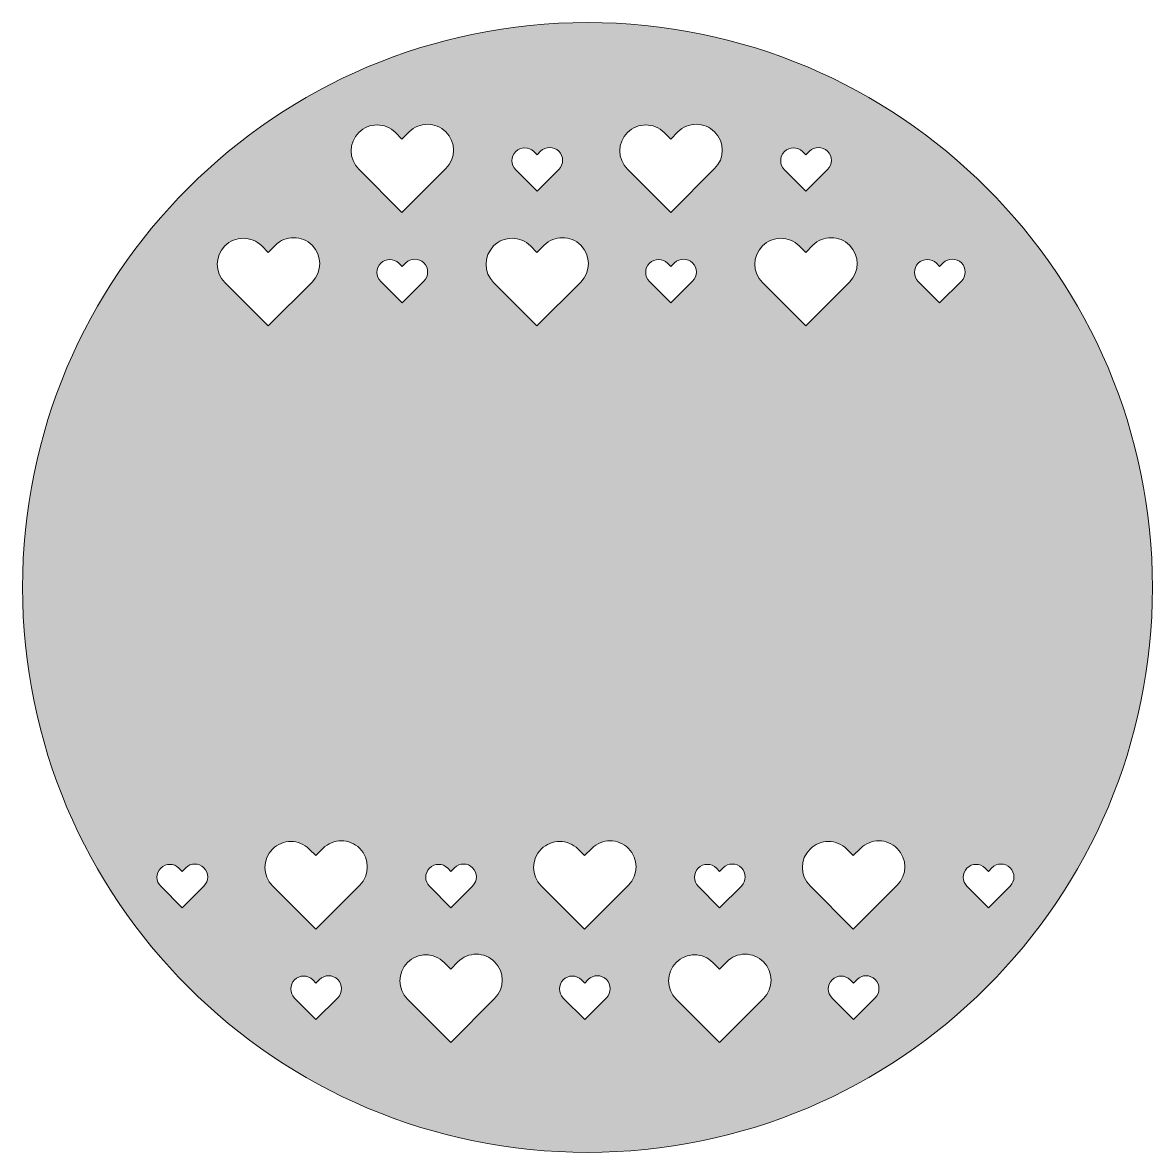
# Model space of a CAD drawing. Header units: inches. Extents: x -3930 to 8083, y -6081 to 5918.
# Drawn here: x 4283 to 8083, y -1951 to 1849 of the extents above; entities that cross this region are included whole.
import ezdxf

# ---------------------------------------------------------------- set-up
doc = ezdxf.new("R2010")
doc.units = ezdxf.units.IN
doc.header["$MEASUREMENT"] = 0
doc.layers.add('4', color=7, linetype='Continuous')

msp = doc.modelspace()

# ---------------------------------------------------------------- hatches: boundary and pattern name
at = {"layer": '4', "true_color": 0xd00017}
h = msp.add_hatch(color=12, dxfattribs=at)
h.dxf.hatch_style = 2
edge = h.paths.add_edge_path()
edge.add_spline(control_points=[(6183.4, 1849), (5134.1, 1849), (4283.4, 998.3), (4283.4, -51), (4283.4, -1100.4), (5134.1, -1951), (6183.4, -1951), (7232.7, -1951), (8083.4, -1100.4), (8083.4, -51), (8083.4, 998.3), (7232.7, 1849), (6183.4, 1849)], knot_values=[0, 0, 0, 0, 1, 1, 1, 2, 2, 2, 3, 3, 3, 4, 4, 4, 4], degree=3, periodic=1)
edge = h.paths.add_edge_path()
edge.add_spline(control_points=[(6845.8, 1415.1), (6862.7, 1432), (6890, 1432), (6906.9, 1415.1), (6906.9, 1415.1), (6917.8, 1404.3), (6917.8, 1404.3), (6917.8, 1404.3), (6929.7, 1416.2), (6929.7, 1416.2), (6946.6, 1433.1), (6974, 1433.1), (6990.9, 1416.2), (7007.8, 1399.3), (7007.8, 1371.9), (6990.9, 1355), (6990.9, 1355), (6917.8, 1281.9), (6917.8, 1281.9), (6917.8, 1281.9), (6845.8, 1354), (6845.8, 1354), (6828.9, 1370.9), (6828.9, 1398.2), (6845.8, 1415.1)], knot_values=[0, 0, 0, 0, 1, 1, 1, 2, 2, 2, 3, 3, 3, 4, 4, 4, 5, 5, 5, 6, 6, 6, 7, 7, 7, 8, 8, 8, 8], degree=3, periodic=1)
edge = h.paths.add_edge_path()
edge.add_spline(control_points=[(6771.7, 1097.8), (6788.8, 1114.9), (6811.1, 1123.4), (6833.5, 1123.4), (6855.9, 1123.4), (6878.2, 1114.9), (6895.3, 1097.8), (6895.3, 1097.8), (6917.2, 1075.9), (6917.2, 1075.9), (6917.2, 1075.9), (6941.4, 1100), (6941.4, 1100), (6958.4, 1117), (6980.8, 1125.6), (7003.2, 1125.6), (7025.5, 1125.6), (7047.9, 1117), (7064.9, 1100), (7099.1, 1065.9), (7099.1, 1010.5), (7064.9, 976.4), (7064.9, 976.4), (6917.2, 828.7), (6917.2, 828.7), (6917.2, 828.7), (6771.7, 974.3), (6771.7, 974.3), (6737.6, 1008.4), (6737.6, 1063.7), (6771.7, 1097.8)], knot_values=[0, 0, 0, 0, 1, 1, 1, 2, 2, 2, 3, 3, 3, 4, 4, 4, 5, 5, 5, 6, 6, 6, 7, 7, 7, 8, 8, 8, 9, 9, 9, 10, 10, 10, 10], degree=3, periodic=1)
edge = h.paths.add_edge_path()
edge.add_spline(control_points=[(6701, -993.8), (6717.9, -1010.7), (6717.9, -1038.1), (6701, -1055), (6701, -1055), (6627.9, -1128.1), (6627.9, -1128.1), (6627.9, -1128.1), (6555.9, -1056.1), (6555.9, -1056.1), (6539, -1039.2), (6539, -1011.8), (6555.9, -994.9), (6572.8, -978), (6600.2, -978), (6617, -994.9), (6617, -994.9), (6627.9, -1005.8), (6627.9, -1005.8), (6627.9, -1005.8), (6639.9, -993.8), (6639.9, -993.8), (6656.7, -977), (6684.1, -977), (6701, -993.8)], knot_values=[0, 0, 0, 0, 1, 1, 1, 2, 2, 2, 3, 3, 3, 4, 4, 4, 5, 5, 5, 6, 6, 6, 7, 7, 7, 8, 8, 8, 8], degree=3, periodic=1)
edge = h.paths.add_edge_path()
edge.add_spline(control_points=[(6317.8, 1479.3), (6334.9, 1496.4), (6357.3, 1504.9), (6379.6, 1504.9), (6402, 1504.9), (6424.3, 1496.4), (6441.4, 1479.3), (6441.4, 1479.3), (6463.4, 1457.3), (6463.4, 1457.3), (6463.4, 1457.3), (6487.5, 1481.5), (6487.5, 1481.5), (6504.5, 1498.5), (6526.9, 1507), (6549.3, 1507), (6571.6, 1507), (6594, 1498.5), (6611, 1481.4), (6645.2, 1447.3), (6645.2, 1392), (6611, 1357.9), (6611, 1357.9), (6463.4, 1210.2), (6463.4, 1210.2), (6463.4, 1210.2), (6317.8, 1355.7), (6317.8, 1355.7), (6283.7, 1389.9), (6283.7, 1445.2), (6317.8, 1479.3)], knot_values=[0, 0, 0, 0, 1, 1, 1, 2, 2, 2, 3, 3, 3, 4, 4, 4, 5, 5, 5, 6, 6, 6, 7, 7, 7, 8, 8, 8, 9, 9, 9, 10, 10, 10, 10], degree=3, periodic=1)
edge = h.paths.add_edge_path()
edge.add_spline(control_points=[(5941.8, 1415.1), (5958.7, 1432), (5986.1, 1432), (6003, 1415.1), (6003, 1415.1), (6013.9, 1404.3), (6013.9, 1404.3), (6013.9, 1404.3), (6025.8, 1416.2), (6025.8, 1416.2), (6042.7, 1433.1), (6070.1, 1433.1), (6087, 1416.2), (6103.8, 1399.3), (6103.8, 1371.9), (6087, 1355), (6087, 1355), (6013.9, 1281.9), (6013.9, 1281.9), (6013.9, 1281.9), (5941.8, 1354), (5941.8, 1354), (5925, 1370.9), (5925, 1398.2), (5941.8, 1415.1)], knot_values=[0, 0, 0, 0, 1, 1, 1, 2, 2, 2, 3, 3, 3, 4, 4, 4, 5, 5, 5, 6, 6, 6, 7, 7, 7, 8, 8, 8, 8], degree=3, periodic=1)
edge = h.paths.add_edge_path()
edge.add_spline(control_points=[(5867.8, 1097.8), (5884.9, 1114.9), (5907.2, 1123.4), (5929.6, 1123.4), (5952, 1123.4), (5974.3, 1114.9), (5991.4, 1097.8), (5991.4, 1097.8), (6013.3, 1075.9), (6013.3, 1075.9), (6013.3, 1075.9), (6037.5, 1100), (6037.5, 1100), (6054.5, 1117), (6076.9, 1125.6), (6099.2, 1125.6), (6121.6, 1125.6), (6144, 1117), (6161, 1100), (6195.1, 1065.9), (6195.1, 1010.5), (6161, 976.4), (6161, 976.4), (6013.3, 828.7), (6013.3, 828.7), (6013.3, 828.7), (5867.8, 974.3), (5867.8, 974.3), (5833.7, 1008.4), (5833.7, 1063.7), (5867.8, 1097.8)], knot_values=[0, 0, 0, 0, 1, 1, 1, 2, 2, 2, 3, 3, 3, 4, 4, 4, 5, 5, 5, 6, 6, 6, 7, 7, 7, 8, 8, 8, 9, 9, 9, 10, 10, 10, 10], degree=3, periodic=1)
edge = h.paths.add_edge_path()
edge.add_spline(control_points=[(5797.1, -993.8), (5814, -1010.7), (5814, -1038.1), (5797.1, -1055), (5797.1, -1055), (5724, -1128.1), (5724, -1128.1), (5724, -1128.1), (5652, -1056.1), (5652, -1056.1), (5635.1, -1039.2), (5635.1, -1011.8), (5652, -994.9), (5668.9, -978), (5696.3, -978), (5713.1, -994.9), (5713.1, -994.9), (5724, -1005.8), (5724, -1005.8), (5724, -1005.8), (5735.9, -993.8), (5735.9, -993.8), (5752.8, -977), (5780.2, -977), (5797.1, -993.8)], knot_values=[0, 0, 0, 0, 1, 1, 1, 2, 2, 2, 3, 3, 3, 4, 4, 4, 5, 5, 5, 6, 6, 6, 7, 7, 7, 8, 8, 8, 8], degree=3, periodic=1)
edge = h.paths.add_edge_path()
edge.add_spline(control_points=[(5413.9, 1479.3), (5431, 1496.4), (5453.3, 1504.9), (5475.7, 1504.9), (5498.1, 1504.9), (5520.4, 1496.4), (5537.5, 1479.3), (5537.5, 1479.3), (5559.4, 1457.3), (5559.4, 1457.3), (5559.4, 1457.3), (5583.6, 1481.5), (5583.6, 1481.5), (5600.6, 1498.5), (5623, 1507), (5645.4, 1507), (5667.7, 1507), (5690.1, 1498.5), (5707.1, 1481.4), (5741.2, 1447.3), (5741.2, 1392), (5707.1, 1357.9), (5707.1, 1357.9), (5559.4, 1210.2), (5559.4, 1210.2), (5559.4, 1210.2), (5413.9, 1355.7), (5413.9, 1355.7), (5379.8, 1389.9), (5379.8, 1445.2), (5413.9, 1479.3)], knot_values=[0, 0, 0, 0, 1, 1, 1, 2, 2, 2, 3, 3, 3, 4, 4, 4, 5, 5, 5, 6, 6, 6, 7, 7, 7, 8, 8, 8, 9, 9, 9, 10, 10, 10, 10], degree=3, periodic=1)
edge = h.paths.add_edge_path()
edge.add_spline(control_points=[(4893.2, -1055), (4893.2, -1055), (4820.1, -1128.1), (4820.1, -1128.1), (4820.1, -1128.1), (4748.1, -1056.1), (4748.1, -1056.1), (4731.2, -1039.2), (4731.2, -1011.8), (4748.1, -994.9), (4765, -978), (4792.3, -978), (4809.2, -994.9), (4809.2, -994.9), (4820.1, -1005.8), (4820.1, -1005.8), (4820.1, -1005.8), (4832, -993.8), (4832, -993.8), (4848.9, -977), (4876.3, -977), (4893.2, -993.8), (4910.1, -1010.7), (4910.1, -1038.1), (4893.2, -1055)], knot_values=[0, 0, 0, 0, 1, 1, 1, 2, 2, 2, 3, 3, 3, 4, 4, 4, 5, 5, 5, 6, 6, 6, 7, 7, 7, 8, 8, 8, 8], degree=3, periodic=1)
edge = h.paths.add_edge_path()
edge.add_spline(control_points=[(4963.9, 1097.8), (4980.9, 1114.9), (5003.3, 1123.4), (5025.7, 1123.4), (5048, 1123.4), (5070.4, 1114.9), (5087.5, 1097.8), (5087.5, 1097.8), (5109.4, 1075.9), (5109.4, 1075.9), (5109.4, 1075.9), (5133.5, 1100), (5133.5, 1100), (5150.6, 1117), (5173, 1125.6), (5195.3, 1125.6), (5217.7, 1125.6), (5240, 1117), (5257.1, 1100), (5291.2, 1065.9), (5291.2, 1010.5), (5257.1, 976.4), (5257.1, 976.4), (5109.4, 828.7), (5109.4, 828.7), (5109.4, 828.7), (4963.9, 974.3), (4963.9, 974.3), (4929.8, 1008.4), (4929.8, 1063.7), (4963.9, 1097.8)], knot_values=[0, 0, 0, 0, 1, 1, 1, 2, 2, 2, 3, 3, 3, 4, 4, 4, 5, 5, 5, 6, 6, 6, 7, 7, 7, 8, 8, 8, 9, 9, 9, 10, 10, 10, 10], degree=3, periodic=1)
edge = h.paths.add_edge_path()
edge.add_spline(control_points=[(5343.2, -1430.7), (5343.2, -1430.7), (5270.1, -1503.7), (5270.1, -1503.7), (5270.1, -1503.7), (5198.1, -1431.7), (5198.1, -1431.7), (5181.2, -1414.8), (5181.2, -1387.4), (5198.1, -1370.6), (5215, -1353.7), (5242.4, -1353.7), (5259.2, -1370.6), (5259.2, -1370.6), (5270.1, -1381.4), (5270.1, -1381.4), (5270.1, -1381.4), (5282.1, -1369.5), (5282.1, -1369.5), (5298.9, -1352.6), (5326.3, -1352.6), (5343.2, -1369.5), (5360.1, -1386.4), (5360.1, -1413.8), (5343.2, -1430.7)], knot_values=[0, 0, 0, 0, 1, 1, 1, 2, 2, 2, 3, 3, 3, 4, 4, 4, 5, 5, 5, 6, 6, 6, 7, 7, 7, 8, 8, 8, 8], degree=3, periodic=1)
edge = h.paths.add_edge_path()
edge.add_spline(control_points=[(5417.2, -1052.1), (5417.2, -1052.1), (5269.6, -1199.8), (5269.6, -1199.8), (5269.6, -1199.8), (5124, -1054.3), (5124, -1054.3), (5089.9, -1020.2), (5089.9, -964.8), (5124, -930.7), (5141.1, -913.7), (5163.5, -905.1), (5185.8, -905.1), (5208.2, -905.1), (5230.6, -913.7), (5247.6, -930.7), (5247.6, -930.7), (5269.6, -952.7), (5269.6, -952.7), (5269.6, -952.7), (5293.7, -928.6), (5293.7, -928.6), (5310.8, -911.5), (5333.1, -903), (5355.5, -903), (5377.8, -903), (5400.2, -911.5), (5417.3, -928.6), (5451.4, -962.7), (5451.4, -1018), (5417.2, -1052.1)], knot_values=[0, 0, 0, 0, 1, 1, 1, 2, 2, 2, 3, 3, 3, 4, 4, 4, 5, 5, 5, 6, 6, 6, 7, 7, 7, 8, 8, 8, 9, 9, 9, 10, 10, 10, 10], degree=3, periodic=1)
edge = h.paths.add_edge_path()
edge.add_spline(control_points=[(5488, 1039.5), (5504.9, 1056.3), (5532.2, 1056.3), (5549.1, 1039.5), (5549.1, 1039.5), (5560, 1028.6), (5560, 1028.6), (5560, 1028.6), (5571.9, 1040.5), (5571.9, 1040.5), (5588.8, 1057.4), (5616.2, 1057.4), (5633.1, 1040.5), (5650, 1023.6), (5650, 996.3), (5633.1, 979.4), (5633.1, 979.4), (5560, 906.3), (5560, 906.3), (5560, 906.3), (5488, 978.3), (5488, 978.3), (5471.1, 995.2), (5471.1, 1022.6), (5488, 1039.5)], knot_values=[0, 0, 0, 0, 1, 1, 1, 2, 2, 2, 3, 3, 3, 4, 4, 4, 5, 5, 5, 6, 6, 6, 7, 7, 7, 8, 8, 8, 8], degree=3, periodic=1)
edge = h.paths.add_edge_path()
edge.add_spline(control_points=[(5871.1, -1433.6), (5871.1, -1433.6), (5723.5, -1581.3), (5723.5, -1581.3), (5723.5, -1581.3), (5577.9, -1435.7), (5577.9, -1435.7), (5543.8, -1401.6), (5543.8, -1346.3), (5577.9, -1312.2), (5595, -1295.1), (5617.4, -1286.6), (5639.7, -1286.6), (5662.1, -1286.6), (5684.4, -1295.1), (5701.5, -1312.2), (5701.5, -1312.2), (5723.5, -1334.2), (5723.5, -1334.2), (5723.5, -1334.2), (5747.6, -1310), (5747.6, -1310), (5764.7, -1293), (5787, -1284.4), (5809.4, -1284.4), (5831.7, -1284.4), (5854.1, -1293), (5871.1, -1310), (5905.3, -1344.2), (5905.3, -1399.5), (5871.1, -1433.6)], knot_values=[0, 0, 0, 0, 1, 1, 1, 2, 2, 2, 3, 3, 3, 4, 4, 4, 5, 5, 5, 6, 6, 6, 7, 7, 7, 8, 8, 8, 9, 9, 9, 10, 10, 10, 10], degree=3, periodic=1)
edge = h.paths.add_edge_path()
edge.add_spline(control_points=[(6247.1, -1430.7), (6247.1, -1430.7), (6174, -1503.7), (6174, -1503.7), (6174, -1503.7), (6102, -1431.7), (6102, -1431.7), (6085.1, -1414.8), (6085.1, -1387.4), (6102, -1370.6), (6118.9, -1353.7), (6146.3, -1353.7), (6163.2, -1370.6), (6163.2, -1370.6), (6174, -1381.4), (6174, -1381.4), (6174, -1381.4), (6186, -1369.5), (6186, -1369.5), (6202.9, -1352.6), (6230.2, -1352.6), (6247.1, -1369.5), (6264, -1386.4), (6264, -1413.8), (6247.1, -1430.7)], knot_values=[0, 0, 0, 0, 1, 1, 1, 2, 2, 2, 3, 3, 3, 4, 4, 4, 5, 5, 5, 6, 6, 6, 7, 7, 7, 8, 8, 8, 8], degree=3, periodic=1)
edge = h.paths.add_edge_path()
edge.add_spline(control_points=[(6321.2, -1052.1), (6321.2, -1052.1), (6173.5, -1199.8), (6173.5, -1199.8), (6173.5, -1199.8), (6027.9, -1054.3), (6027.9, -1054.3), (5993.8, -1020.2), (5993.8, -964.8), (6028, -930.7), (6045, -913.7), (6067.4, -905.1), (6089.8, -905.1), (6112.1, -905.1), (6134.5, -913.7), (6151.5, -930.7), (6151.5, -930.7), (6173.5, -952.7), (6173.5, -952.7), (6173.5, -952.7), (6197.6, -928.6), (6197.6, -928.6), (6214.7, -911.5), (6237, -903), (6259.4, -903), (6281.8, -903), (6304.1, -911.5), (6321.2, -928.6), (6355.3, -962.7), (6355.3, -1018), (6321.2, -1052.1)], knot_values=[0, 0, 0, 0, 1, 1, 1, 2, 2, 2, 3, 3, 3, 4, 4, 4, 5, 5, 5, 6, 6, 6, 7, 7, 7, 8, 8, 8, 9, 9, 9, 10, 10, 10, 10], degree=3, periodic=1)
edge = h.paths.add_edge_path()
edge.add_spline(control_points=[(6391.9, 1039.5), (6408.8, 1056.3), (6436.1, 1056.3), (6453, 1039.5), (6453, 1039.5), (6463.9, 1028.6), (6463.9, 1028.6), (6463.9, 1028.6), (6475.8, 1040.5), (6475.8, 1040.5), (6492.7, 1057.4), (6520.1, 1057.4), (6537, 1040.5), (6553.9, 1023.6), (6553.9, 996.3), (6537, 979.4), (6537, 979.4), (6463.9, 906.3), (6463.9, 906.3), (6463.9, 906.3), (6391.9, 978.3), (6391.9, 978.3), (6375, 995.2), (6375, 1022.6), (6391.9, 1039.5)], knot_values=[0, 0, 0, 0, 1, 1, 1, 2, 2, 2, 3, 3, 3, 4, 4, 4, 5, 5, 5, 6, 6, 6, 7, 7, 7, 8, 8, 8, 8], degree=3, periodic=1)
edge = h.paths.add_edge_path()
edge.add_spline(control_points=[(6775.1, -1433.6), (6775.1, -1433.6), (6627.4, -1581.3), (6627.4, -1581.3), (6627.4, -1581.3), (6481.8, -1435.7), (6481.8, -1435.7), (6447.7, -1401.6), (6447.7, -1346.3), (6481.8, -1312.2), (6498.9, -1295.1), (6521.3, -1286.6), (6543.6, -1286.6), (6566, -1286.6), (6588.4, -1295.1), (6605.4, -1312.2), (6605.4, -1312.2), (6627.4, -1334.2), (6627.4, -1334.2), (6627.4, -1334.2), (6651.5, -1310), (6651.5, -1310), (6668.6, -1293), (6690.9, -1284.4), (6713.3, -1284.4), (6735.7, -1284.4), (6758, -1293), (6775.1, -1310), (6809.2, -1344.2), (6809.2, -1399.5), (6775.1, -1433.6)], knot_values=[0, 0, 0, 0, 1, 1, 1, 2, 2, 2, 3, 3, 3, 4, 4, 4, 5, 5, 5, 6, 6, 6, 7, 7, 7, 8, 8, 8, 9, 9, 9, 10, 10, 10, 10], degree=3, periodic=1)
edge = h.paths.add_edge_path()
edge.add_spline(control_points=[(7151, -1430.7), (7151, -1430.7), (7077.9, -1503.7), (7077.9, -1503.7), (7077.9, -1503.7), (7005.9, -1431.7), (7005.9, -1431.7), (6989, -1414.8), (6989, -1387.4), (7005.9, -1370.6), (7022.8, -1353.7), (7050.2, -1353.7), (7067.1, -1370.6), (7067.1, -1370.6), (7077.9, -1381.4), (7077.9, -1381.4), (7077.9, -1381.4), (7089.9, -1369.5), (7089.9, -1369.5), (7106.8, -1352.6), (7134.2, -1352.6), (7151, -1369.5), (7167.9, -1386.4), (7167.9, -1413.8), (7151, -1430.7)], knot_values=[0, 0, 0, 0, 1, 1, 1, 2, 2, 2, 3, 3, 3, 4, 4, 4, 5, 5, 5, 6, 6, 6, 7, 7, 7, 8, 8, 8, 8], degree=3, periodic=1)
edge = h.paths.add_edge_path()
edge.add_spline(control_points=[(7225.1, -1052.1), (7225.1, -1052.1), (7077.4, -1199.8), (7077.4, -1199.8), (7077.4, -1199.8), (6931.9, -1054.3), (6931.9, -1054.3), (6897.7, -1020.2), (6897.7, -964.8), (6931.9, -930.7), (6948.9, -913.7), (6971.3, -905.1), (6993.7, -905.1), (7016, -905.1), (7038.4, -913.7), (7055.4, -930.7), (7055.4, -930.7), (7077.4, -952.7), (7077.4, -952.7), (7077.4, -952.7), (7101.5, -928.6), (7101.5, -928.6), (7118.6, -911.5), (7141, -903), (7163.3, -903), (7185.7, -903), (7208, -911.5), (7225.1, -928.6), (7259.2, -962.7), (7259.2, -1018), (7225.1, -1052.1)], knot_values=[0, 0, 0, 0, 1, 1, 1, 2, 2, 2, 3, 3, 3, 4, 4, 4, 5, 5, 5, 6, 6, 6, 7, 7, 7, 8, 8, 8, 9, 9, 9, 10, 10, 10, 10], degree=3, periodic=1)
edge = h.paths.add_edge_path()
edge.add_spline(control_points=[(7367.8, 906.3), (7367.8, 906.3), (7295.8, 978.3), (7295.8, 978.3), (7278.9, 995.2), (7278.9, 1022.6), (7295.8, 1039.5), (7312.7, 1056.3), (7340.1, 1056.3), (7356.9, 1039.5), (7356.9, 1039.5), (7367.8, 1028.6), (7367.8, 1028.6), (7367.8, 1028.6), (7379.8, 1040.5), (7379.8, 1040.5), (7396.6, 1057.4), (7424, 1057.4), (7440.9, 1040.5), (7457.8, 1023.6), (7457.8, 996.3), (7440.9, 979.4), (7440.9, 979.4), (7367.8, 906.3), (7367.8, 906.3)], knot_values=[0, 0, 0, 0, 1, 1, 1, 2, 2, 2, 3, 3, 3, 4, 4, 4, 5, 5, 5, 6, 6, 6, 7, 7, 7, 8, 8, 8, 8], degree=3, periodic=1)
edge = h.paths.add_edge_path()
edge.add_spline(control_points=[(7531.8, -1128.1), (7531.8, -1128.1), (7459.8, -1056.1), (7459.8, -1056.1), (7442.9, -1039.2), (7442.9, -1011.8), (7459.8, -994.9), (7476.7, -978), (7504.1, -978), (7521, -994.9), (7521, -994.9), (7531.8, -1005.8), (7531.8, -1005.8), (7531.8, -1005.8), (7543.8, -993.8), (7543.8, -993.8), (7560.7, -977), (7588, -977), (7604.9, -993.8), (7621.8, -1010.7), (7621.8, -1038.1), (7604.9, -1055), (7604.9, -1055), (7531.8, -1128.1), (7531.8, -1128.1)], knot_values=[0, 0, 0, 0, 1, 1, 1, 2, 2, 2, 3, 3, 3, 4, 4, 4, 5, 5, 5, 6, 6, 6, 7, 7, 7, 8, 8, 8, 8], degree=3, periodic=1)

# ---------------------------------------------------------------- linework, layer by layer
at = {"layer": '4', "lineweight": 0}
for points, knots in [([(6183.4, 1849), (5134.1, 1849), (4283.4, 998.3), (4283.4, -51), (4283.4, -1100.4), (5134.1, -1951), (6183.4, -1951), (7232.7, -1951), (8083.4, -1100.4), (8083.4, -51), (8083.4, 998.3), (7232.7, 1849), (6183.4, 1849)], [0, 0, 0, 0, 1, 1, 1, 2, 2, 2, 3, 3, 3, 4, 4, 4, 4]), ([(5413.9, 1479.3), (5431, 1496.4), (5453.3, 1504.9), (5475.7, 1504.9), (5498.1, 1504.9), (5520.4, 1496.4), (5537.5, 1479.3), (5537.5, 1479.3), (5559.4, 1457.3), (5559.4, 1457.3), (5559.4, 1457.3), (5583.6, 1481.5), (5583.6, 1481.5), (5600.6, 1498.5), (5623, 1507), (5645.4, 1507), (5667.7, 1507), (5690.1, 1498.5), (5707.1, 1481.4), (5741.2, 1447.3), (5741.2, 1392), (5707.1, 1357.9), (5707.1, 1357.9), (5559.4, 1210.2), (5559.4, 1210.2), (5559.4, 1210.2), (5413.9, 1355.7), (5413.9, 1355.7), (5379.8, 1389.9), (5379.8, 1445.2), (5413.9, 1479.3)], [0, 0, 0, 0, 1, 1, 1, 2, 2, 2, 3, 3, 3, 4, 4, 4, 5, 5, 5, 6, 6, 6, 7, 7, 7, 8, 8, 8, 9, 9, 9, 10, 10, 10, 10]), ([(6317.8, 1479.3), (6334.9, 1496.4), (6357.3, 1504.9), (6379.6, 1504.9), (6402, 1504.9), (6424.3, 1496.4), (6441.4, 1479.3), (6441.4, 1479.3), (6463.4, 1457.3), (6463.4, 1457.3), (6463.4, 1457.3), (6487.5, 1481.5), (6487.5, 1481.5), (6504.5, 1498.5), (6526.9, 1507), (6549.3, 1507), (6571.6, 1507), (6594, 1498.5), (6611, 1481.4), (6645.2, 1447.3), (6645.2, 1392), (6611, 1357.9), (6611, 1357.9), (6463.4, 1210.2), (6463.4, 1210.2), (6463.4, 1210.2), (6317.8, 1355.7), (6317.8, 1355.7), (6283.7, 1389.9), (6283.7, 1445.2), (6317.8, 1479.3)], [0, 0, 0, 0, 1, 1, 1, 2, 2, 2, 3, 3, 3, 4, 4, 4, 5, 5, 5, 6, 6, 6, 7, 7, 7, 8, 8, 8, 9, 9, 9, 10, 10, 10, 10]), ([(5941.8, 1415.1), (5958.7, 1432), (5986.1, 1432), (6003, 1415.1), (6003, 1415.1), (6013.9, 1404.3), (6013.9, 1404.3), (6013.9, 1404.3), (6025.8, 1416.2), (6025.8, 1416.2), (6042.7, 1433.1), (6070.1, 1433.1), (6087, 1416.2), (6103.8, 1399.3), (6103.8, 1371.9), (6087, 1355), (6087, 1355), (6013.9, 1281.9), (6013.9, 1281.9), (6013.9, 1281.9), (5941.8, 1354), (5941.8, 1354), (5925, 1370.9), (5925, 1398.2), (5941.8, 1415.1)], [0, 0, 0, 0, 1, 1, 1, 2, 2, 2, 3, 3, 3, 4, 4, 4, 5, 5, 5, 6, 6, 6, 7, 7, 7, 8, 8, 8, 8]), ([(6845.8, 1415.1), (6862.7, 1432), (6890, 1432), (6906.9, 1415.1), (6906.9, 1415.1), (6917.8, 1404.3), (6917.8, 1404.3), (6917.8, 1404.3), (6929.7, 1416.2), (6929.7, 1416.2), (6946.6, 1433.1), (6974, 1433.1), (6990.9, 1416.2), (7007.8, 1399.3), (7007.8, 1371.9), (6990.9, 1355), (6990.9, 1355), (6917.8, 1281.9), (6917.8, 1281.9), (6917.8, 1281.9), (6845.8, 1354), (6845.8, 1354), (6828.9, 1370.9), (6828.9, 1398.2), (6845.8, 1415.1)], [0, 0, 0, 0, 1, 1, 1, 2, 2, 2, 3, 3, 3, 4, 4, 4, 5, 5, 5, 6, 6, 6, 7, 7, 7, 8, 8, 8, 8]), ([(4963.9, 1097.8), (4980.9, 1114.9), (5003.3, 1123.4), (5025.7, 1123.4), (5048, 1123.4), (5070.4, 1114.9), (5087.5, 1097.8), (5087.5, 1097.8), (5109.4, 1075.9), (5109.4, 1075.9), (5109.4, 1075.9), (5133.5, 1100), (5133.5, 1100), (5150.6, 1117), (5173, 1125.6), (5195.3, 1125.6), (5217.7, 1125.6), (5240, 1117), (5257.1, 1100), (5291.2, 1065.9), (5291.2, 1010.5), (5257.1, 976.4), (5257.1, 976.4), (5109.4, 828.7), (5109.4, 828.7), (5109.4, 828.7), (4963.9, 974.3), (4963.9, 974.3), (4929.8, 1008.4), (4929.8, 1063.7), (4963.9, 1097.8)], [0, 0, 0, 0, 1, 1, 1, 2, 2, 2, 3, 3, 3, 4, 4, 4, 5, 5, 5, 6, 6, 6, 7, 7, 7, 8, 8, 8, 9, 9, 9, 10, 10, 10, 10]), ([(5867.8, 1097.8), (5884.9, 1114.9), (5907.2, 1123.4), (5929.6, 1123.4), (5952, 1123.4), (5974.3, 1114.9), (5991.4, 1097.8), (5991.4, 1097.8), (6013.3, 1075.9), (6013.3, 1075.9), (6013.3, 1075.9), (6037.5, 1100), (6037.5, 1100), (6054.5, 1117), (6076.9, 1125.6), (6099.2, 1125.6), (6121.6, 1125.6), (6144, 1117), (6161, 1100), (6195.1, 1065.9), (6195.1, 1010.5), (6161, 976.4), (6161, 976.4), (6013.3, 828.7), (6013.3, 828.7), (6013.3, 828.7), (5867.8, 974.3), (5867.8, 974.3), (5833.7, 1008.4), (5833.7, 1063.7), (5867.8, 1097.8)], [0, 0, 0, 0, 1, 1, 1, 2, 2, 2, 3, 3, 3, 4, 4, 4, 5, 5, 5, 6, 6, 6, 7, 7, 7, 8, 8, 8, 9, 9, 9, 10, 10, 10, 10]), ([(6771.7, 1097.8), (6788.8, 1114.9), (6811.1, 1123.4), (6833.5, 1123.4), (6855.9, 1123.4), (6878.2, 1114.9), (6895.3, 1097.8), (6895.3, 1097.8), (6917.2, 1075.9), (6917.2, 1075.9), (6917.2, 1075.9), (6941.4, 1100), (6941.4, 1100), (6958.4, 1117), (6980.8, 1125.6), (7003.2, 1125.6), (7025.5, 1125.6), (7047.9, 1117), (7064.9, 1100), (7099.1, 1065.9), (7099.1, 1010.5), (7064.9, 976.4), (7064.9, 976.4), (6917.2, 828.7), (6917.2, 828.7), (6917.2, 828.7), (6771.7, 974.3), (6771.7, 974.3), (6737.6, 1008.4), (6737.6, 1063.7), (6771.7, 1097.8)], [0, 0, 0, 0, 1, 1, 1, 2, 2, 2, 3, 3, 3, 4, 4, 4, 5, 5, 5, 6, 6, 6, 7, 7, 7, 8, 8, 8, 9, 9, 9, 10, 10, 10, 10]), ([(5488, 1039.5), (5504.9, 1056.3), (5532.2, 1056.3), (5549.1, 1039.5), (5549.1, 1039.5), (5560, 1028.6), (5560, 1028.6), (5560, 1028.6), (5571.9, 1040.5), (5571.9, 1040.5), (5588.8, 1057.4), (5616.2, 1057.4), (5633.1, 1040.5), (5650, 1023.6), (5650, 996.3), (5633.1, 979.4), (5633.1, 979.4), (5560, 906.3), (5560, 906.3), (5560, 906.3), (5488, 978.3), (5488, 978.3), (5471.1, 995.2), (5471.1, 1022.6), (5488, 1039.5)], [0, 0, 0, 0, 1, 1, 1, 2, 2, 2, 3, 3, 3, 4, 4, 4, 5, 5, 5, 6, 6, 6, 7, 7, 7, 8, 8, 8, 8]), ([(6391.9, 1039.5), (6408.8, 1056.3), (6436.1, 1056.3), (6453, 1039.5), (6453, 1039.5), (6463.9, 1028.6), (6463.9, 1028.6), (6463.9, 1028.6), (6475.8, 1040.5), (6475.8, 1040.5), (6492.7, 1057.4), (6520.1, 1057.4), (6537, 1040.5), (6553.9, 1023.6), (6553.9, 996.3), (6537, 979.4), (6537, 979.4), (6463.9, 906.3), (6463.9, 906.3), (6463.9, 906.3), (6391.9, 978.3), (6391.9, 978.3), (6375, 995.2), (6375, 1022.6), (6391.9, 1039.5)], [0, 0, 0, 0, 1, 1, 1, 2, 2, 2, 3, 3, 3, 4, 4, 4, 5, 5, 5, 6, 6, 6, 7, 7, 7, 8, 8, 8, 8]), ([(7367.8, 906.3), (7367.8, 906.3), (7295.8, 978.3), (7295.8, 978.3), (7278.9, 995.2), (7278.9, 1022.6), (7295.8, 1039.5), (7312.7, 1056.3), (7340.1, 1056.3), (7356.9, 1039.5), (7356.9, 1039.5), (7367.8, 1028.6), (7367.8, 1028.6), (7367.8, 1028.6), (7379.8, 1040.5), (7379.8, 1040.5), (7396.6, 1057.4), (7424, 1057.4), (7440.9, 1040.5), (7457.8, 1023.6), (7457.8, 996.3), (7440.9, 979.4), (7440.9, 979.4), (7367.8, 906.3), (7367.8, 906.3)], [0, 0, 0, 0, 1, 1, 1, 2, 2, 2, 3, 3, 3, 4, 4, 4, 5, 5, 5, 6, 6, 6, 7, 7, 7, 8, 8, 8, 8]), ([(5417.2, -1052.1), (5417.2, -1052.1), (5269.6, -1199.8), (5269.6, -1199.8), (5269.6, -1199.8), (5124, -1054.3), (5124, -1054.3), (5089.9, -1020.2), (5089.9, -964.8), (5124, -930.7), (5141.1, -913.7), (5163.5, -905.1), (5185.8, -905.1), (5208.2, -905.1), (5230.6, -913.7), (5247.6, -930.7), (5247.6, -930.7), (5269.6, -952.7), (5269.6, -952.7), (5269.6, -952.7), (5293.7, -928.6), (5293.7, -928.6), (5310.8, -911.5), (5333.1, -903), (5355.5, -903), (5377.8, -903), (5400.2, -911.5), (5417.3, -928.6), (5451.4, -962.7), (5451.4, -1018), (5417.2, -1052.1)], [0, 0, 0, 0, 1, 1, 1, 2, 2, 2, 3, 3, 3, 4, 4, 4, 5, 5, 5, 6, 6, 6, 7, 7, 7, 8, 8, 8, 9, 9, 9, 10, 10, 10, 10]), ([(6321.2, -1052.1), (6321.2, -1052.1), (6173.5, -1199.8), (6173.5, -1199.8), (6173.5, -1199.8), (6027.9, -1054.3), (6027.9, -1054.3), (5993.8, -1020.2), (5993.8, -964.8), (6028, -930.7), (6045, -913.7), (6067.4, -905.1), (6089.8, -905.1), (6112.1, -905.1), (6134.5, -913.7), (6151.5, -930.7), (6151.5, -930.7), (6173.5, -952.7), (6173.5, -952.7), (6173.5, -952.7), (6197.6, -928.6), (6197.6, -928.6), (6214.7, -911.5), (6237, -903), (6259.4, -903), (6281.8, -903), (6304.1, -911.5), (6321.2, -928.6), (6355.3, -962.7), (6355.3, -1018), (6321.2, -1052.1)], [0, 0, 0, 0, 1, 1, 1, 2, 2, 2, 3, 3, 3, 4, 4, 4, 5, 5, 5, 6, 6, 6, 7, 7, 7, 8, 8, 8, 9, 9, 9, 10, 10, 10, 10]), ([(7225.1, -1052.1), (7225.1, -1052.1), (7077.4, -1199.8), (7077.4, -1199.8), (7077.4, -1199.8), (6931.9, -1054.3), (6931.9, -1054.3), (6897.7, -1020.2), (6897.7, -964.8), (6931.9, -930.7), (6948.9, -913.7), (6971.3, -905.1), (6993.7, -905.1), (7016, -905.1), (7038.4, -913.7), (7055.4, -930.7), (7055.4, -930.7), (7077.4, -952.7), (7077.4, -952.7), (7077.4, -952.7), (7101.5, -928.6), (7101.5, -928.6), (7118.6, -911.5), (7141, -903), (7163.3, -903), (7185.7, -903), (7208, -911.5), (7225.1, -928.6), (7259.2, -962.7), (7259.2, -1018), (7225.1, -1052.1)], [0, 0, 0, 0, 1, 1, 1, 2, 2, 2, 3, 3, 3, 4, 4, 4, 5, 5, 5, 6, 6, 6, 7, 7, 7, 8, 8, 8, 9, 9, 9, 10, 10, 10, 10]), ([(4893.2, -1055), (4893.2, -1055), (4820.1, -1128.1), (4820.1, -1128.1), (4820.1, -1128.1), (4748.1, -1056.1), (4748.1, -1056.1), (4731.2, -1039.2), (4731.2, -1011.8), (4748.1, -994.9), (4765, -978), (4792.3, -978), (4809.2, -994.9), (4809.2, -994.9), (4820.1, -1005.8), (4820.1, -1005.8), (4820.1, -1005.8), (4832, -993.8), (4832, -993.8), (4848.9, -977), (4876.3, -977), (4893.2, -993.8), (4910.1, -1010.7), (4910.1, -1038.1), (4893.2, -1055)], [0, 0, 0, 0, 1, 1, 1, 2, 2, 2, 3, 3, 3, 4, 4, 4, 5, 5, 5, 6, 6, 6, 7, 7, 7, 8, 8, 8, 8]), ([(5797.1, -993.8), (5814, -1010.7), (5814, -1038.1), (5797.1, -1055), (5797.1, -1055), (5724, -1128.1), (5724, -1128.1), (5724, -1128.1), (5652, -1056.1), (5652, -1056.1), (5635.1, -1039.2), (5635.1, -1011.8), (5652, -994.9), (5668.9, -978), (5696.3, -978), (5713.1, -994.9), (5713.1, -994.9), (5724, -1005.8), (5724, -1005.8), (5724, -1005.8), (5735.9, -993.8), (5735.9, -993.8), (5752.8, -977), (5780.2, -977), (5797.1, -993.8)], [0, 0, 0, 0, 1, 1, 1, 2, 2, 2, 3, 3, 3, 4, 4, 4, 5, 5, 5, 6, 6, 6, 7, 7, 7, 8, 8, 8, 8]), ([(6701, -993.8), (6717.9, -1010.7), (6717.9, -1038.1), (6701, -1055), (6701, -1055), (6627.9, -1128.1), (6627.9, -1128.1), (6627.9, -1128.1), (6555.9, -1056.1), (6555.9, -1056.1), (6539, -1039.2), (6539, -1011.8), (6555.9, -994.9), (6572.8, -978), (6600.2, -978), (6617, -994.9), (6617, -994.9), (6627.9, -1005.8), (6627.9, -1005.8), (6627.9, -1005.8), (6639.9, -993.8), (6639.9, -993.8), (6656.7, -977), (6684.1, -977), (6701, -993.8)], [0, 0, 0, 0, 1, 1, 1, 2, 2, 2, 3, 3, 3, 4, 4, 4, 5, 5, 5, 6, 6, 6, 7, 7, 7, 8, 8, 8, 8]), ([(7531.8, -1128.1), (7531.8, -1128.1), (7459.8, -1056.1), (7459.8, -1056.1), (7442.9, -1039.2), (7442.9, -1011.8), (7459.8, -994.9), (7476.7, -978), (7504.1, -978), (7521, -994.9), (7521, -994.9), (7531.8, -1005.8), (7531.8, -1005.8), (7531.8, -1005.8), (7543.8, -993.8), (7543.8, -993.8), (7560.7, -977), (7588, -977), (7604.9, -993.8), (7621.8, -1010.7), (7621.8, -1038.1), (7604.9, -1055), (7604.9, -1055), (7531.8, -1128.1), (7531.8, -1128.1)], [0, 0, 0, 0, 1, 1, 1, 2, 2, 2, 3, 3, 3, 4, 4, 4, 5, 5, 5, 6, 6, 6, 7, 7, 7, 8, 8, 8, 8]), ([(5871.1, -1433.6), (5871.1, -1433.6), (5723.5, -1581.3), (5723.5, -1581.3), (5723.5, -1581.3), (5577.9, -1435.7), (5577.9, -1435.7), (5543.8, -1401.6), (5543.8, -1346.3), (5577.9, -1312.2), (5595, -1295.1), (5617.4, -1286.6), (5639.7, -1286.6), (5662.1, -1286.6), (5684.4, -1295.1), (5701.5, -1312.2), (5701.5, -1312.2), (5723.5, -1334.2), (5723.5, -1334.2), (5723.5, -1334.2), (5747.6, -1310), (5747.6, -1310), (5764.7, -1293), (5787, -1284.4), (5809.4, -1284.4), (5831.7, -1284.4), (5854.1, -1293), (5871.1, -1310), (5905.3, -1344.2), (5905.3, -1399.5), (5871.1, -1433.6)], [0, 0, 0, 0, 1, 1, 1, 2, 2, 2, 3, 3, 3, 4, 4, 4, 5, 5, 5, 6, 6, 6, 7, 7, 7, 8, 8, 8, 9, 9, 9, 10, 10, 10, 10]), ([(6775.1, -1433.6), (6775.1, -1433.6), (6627.4, -1581.3), (6627.4, -1581.3), (6627.4, -1581.3), (6481.8, -1435.7), (6481.8, -1435.7), (6447.7, -1401.6), (6447.7, -1346.3), (6481.8, -1312.2), (6498.9, -1295.1), (6521.3, -1286.6), (6543.6, -1286.6), (6566, -1286.6), (6588.4, -1295.1), (6605.4, -1312.2), (6605.4, -1312.2), (6627.4, -1334.2), (6627.4, -1334.2), (6627.4, -1334.2), (6651.5, -1310), (6651.5, -1310), (6668.6, -1293), (6690.9, -1284.4), (6713.3, -1284.4), (6735.7, -1284.4), (6758, -1293), (6775.1, -1310), (6809.2, -1344.2), (6809.2, -1399.5), (6775.1, -1433.6)], [0, 0, 0, 0, 1, 1, 1, 2, 2, 2, 3, 3, 3, 4, 4, 4, 5, 5, 5, 6, 6, 6, 7, 7, 7, 8, 8, 8, 9, 9, 9, 10, 10, 10, 10]), ([(5343.2, -1430.7), (5343.2, -1430.7), (5270.1, -1503.7), (5270.1, -1503.7), (5270.1, -1503.7), (5198.1, -1431.7), (5198.1, -1431.7), (5181.2, -1414.8), (5181.2, -1387.4), (5198.1, -1370.6), (5215, -1353.7), (5242.4, -1353.7), (5259.2, -1370.6), (5259.2, -1370.6), (5270.1, -1381.4), (5270.1, -1381.4), (5270.1, -1381.4), (5282.1, -1369.5), (5282.1, -1369.5), (5298.9, -1352.6), (5326.3, -1352.6), (5343.2, -1369.5), (5360.1, -1386.4), (5360.1, -1413.8), (5343.2, -1430.7)], [0, 0, 0, 0, 1, 1, 1, 2, 2, 2, 3, 3, 3, 4, 4, 4, 5, 5, 5, 6, 6, 6, 7, 7, 7, 8, 8, 8, 8]), ([(6247.1, -1430.7), (6247.1, -1430.7), (6174, -1503.7), (6174, -1503.7), (6174, -1503.7), (6102, -1431.7), (6102, -1431.7), (6085.1, -1414.8), (6085.1, -1387.4), (6102, -1370.6), (6118.9, -1353.7), (6146.3, -1353.7), (6163.2, -1370.6), (6163.2, -1370.6), (6174, -1381.4), (6174, -1381.4), (6174, -1381.4), (6186, -1369.5), (6186, -1369.5), (6202.9, -1352.6), (6230.2, -1352.6), (6247.1, -1369.5), (6264, -1386.4), (6264, -1413.8), (6247.1, -1430.7)], [0, 0, 0, 0, 1, 1, 1, 2, 2, 2, 3, 3, 3, 4, 4, 4, 5, 5, 5, 6, 6, 6, 7, 7, 7, 8, 8, 8, 8]), ([(7151, -1430.7), (7151, -1430.7), (7077.9, -1503.7), (7077.9, -1503.7), (7077.9, -1503.7), (7005.9, -1431.7), (7005.9, -1431.7), (6989, -1414.8), (6989, -1387.4), (7005.9, -1370.6), (7022.8, -1353.7), (7050.2, -1353.7), (7067.1, -1370.6), (7067.1, -1370.6), (7077.9, -1381.4), (7077.9, -1381.4), (7077.9, -1381.4), (7089.9, -1369.5), (7089.9, -1369.5), (7106.8, -1352.6), (7134.2, -1352.6), (7151, -1369.5), (7167.9, -1386.4), (7167.9, -1413.8), (7151, -1430.7)], [0, 0, 0, 0, 1, 1, 1, 2, 2, 2, 3, 3, 3, 4, 4, 4, 5, 5, 5, 6, 6, 6, 7, 7, 7, 8, 8, 8, 8])]:
    msp.add_open_spline(points, degree=3, knots=knots, dxfattribs=at)

doc.saveas('drawing.dxf')
